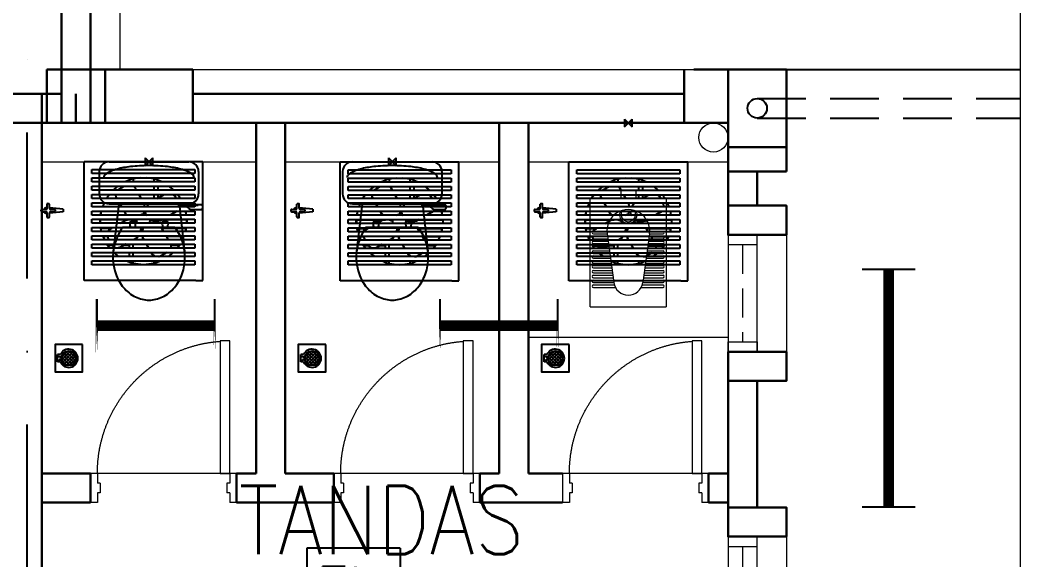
# Model space of a CAD drawing. Header units: inches. Extents: x 17074 to 430035, y 21644 to 175348.
# Drawn here: x 276133 to 281270, y 56989 to 59762 of the extents above; entities that cross this region are included whole.
import ezdxf
from ezdxf.enums import TextEntityAlignment as Align

# ---------------------------------------------------------------- set-up
doc = ezdxf.new("R2010")
doc.units = ezdxf.units.IN
doc.header["$MEASUREMENT"] = 0
for name, pattern in [('DASHDOT', [1, 0.5, -0.25, 0, -0.25]), ('DASHED', [19.05, 12.7, -6.35]), ('HIDDEN', [0.375, 0.25, -0.125])]:
    doc.linetypes.add(name, pattern=pattern)
for name, color, linetype, lineweight in [('COLUMN', 8, 'Continuous', 30), ('DETAIL', 8, 'Continuous', 20), ('DOOR', 8, 'Continuous', 20), ('LW', 8, 'Continuous', 20), ('t3', 8, 'Continuous', 25), ('wall', 8, 'Continuous', 30), ('WIN', 8, 'Continuous', 18)]:
    doc.layers.add(name, color=color, linetype=linetype, lineweight=lineweight)
for name, color, linetype in [('DOWNPIPE', 8, 'Continuous'), ('dxt_text', 4, 'Continuous'), ('Edges', 7, 'Continuous'), ('ELECT', 6, 'Continuous'), ('FITTING', 40, 'Continuous'), ('FIXT', 8, 'Continuous'), ('GRID', 8, 'DASHDOT'), ('ORIGIN', 8, 'Continuous'), ('SAN', 8, 'Continuous'), ('SANITARY', 8, 'Continuous')]:
    doc.layers.add(name, color=color, linetype=linetype)
doc.styles.add('LAILA', font='romans.shx', dxfattribs={"width": 0.85})
doc.styles.add('ROMANS', font='romans.shx', dxfattribs={"width": 0.5, "height": 400})

# ---------------------------------------------------------------- blocks, each defined once
blk = doc.blocks.new('W22')
at = {"layer": 'LW', "color": 2}
blk.add_line((-2456199, -908620.8), (-2456199, -908020.8), dxfattribs=at)
at = {"layer": 'wall'}
for points in [[(-2456499, -908020.8), (-2456499, -907870.8), (-2456199, -907870.8), (-2456199, -908020.8)], [(-2456499, -908770.8), (-2456499, -908620.8), (-2456199, -908620.8), (-2456199, -908770.8)]]:
    blk.add_lwpolyline(points, close=True, dxfattribs=at)
at = {"layer": 'WIN', "linetype": 'HIDDEN', "ltscale": 600}
blk.add_line((-2456424, -908570.8), (-2456424, -908070.8), dxfattribs=at)
at = {"layer": 'WIN'}
blk.add_line((-2456499, -908570.8), (-2456349, -908570.8), dxfattribs=at)
blk.add_lwpolyline([(-2456349, -908020.8), (-2456349, -908620.8), (-2456499, -908620.8), (-2456499, -908020.8)], dxfattribs=at)
blk.add_lwpolyline([(-2456349, -908070.8), (-2456349, -908020.8), (-2456499, -908020.8), (-2456499, -908070.8)], close=True, dxfattribs=at)
blk = doc.blocks.new('*X36')
at = {"color": 0}
for p, q in [((89.8532, 61.1977), (89.9009, 61.2454)), ((89.8534, 61.2155), (89.8831, 61.2453)), ((89.905, 61.1684), (89.8544, 61.219)), ((89.8584, 61.1852), (89.9135, 61.2403)), ((89.9165, 61.1745), (89.8605, 61.2306)), ((89.8666, 61.1757), (89.9229, 61.2321)), ((89.9252, 61.1836), (89.8695, 61.2392)), ((89.8777, 61.1691), (89.9295, 61.221)), ((89.9308, 61.1956), (89.8815, 61.2449)), ((89.9319, 61.2122), (89.8981, 61.2459)), ((89.8892, 61.1665), (89.8524, 61.2033)), ((89.8926, 61.1664), (89.9323, 61.2061))]:
    blk.add_line(p, q, dxfattribs=at)
blk = doc.blocks.new('TAB')
at = {"layer": 'FIXT'}
for p, q in [((-186, 12.5), (-70, 22.2)), ((-186, -12.5), (-186, 12.5)), ((-120, 5), (-120, -5)), ((-80, 10), (-115, 10)), ((-70, 55), (-70, 20)), ((-55, 60), (-65, 60)), ((-50, 55), (-50, 20)), ((-50, 23.8), (-46, 24.2)), ((-5, 10), (-40, 10)), ((0, 5), (0, -5)), ((-186, -12.5), (-70, -22.2)), ((-80, -10), (-115, -10)), ((-70, -20), (-70, -55)), ((-55, -60), (-65, -60)), ((-50, -20), (-50, -55)), ((-50, -23.8), (-46, -24.2)), ((-5, -10), (-40, -10))]:
    blk.add_line(p, q, dxfattribs=at)
for centre, radius, start, end in [((-115, 5), 5, 90, 180), ((-80, 20), 10, 270, 0), ((-65, 55), 5, 90, 180), ((-55, 55), 5, 0, 90), ((-40, 20), 10, 180, 270), ((-46, 0), 24.2, 24.44334, 90), ((-5, 5), 5, 0, 90), ((-115, -5), 5, 180, 270), ((-80, -20), 10, 0, 90), ((-65, -55), 5, 180, 270), ((-55, -55), 5, 270, 0), ((-40, -20), 10, 90, 180), ((-46, 0), 24.2, 270, 335.55666), ((-5, -5), 5, 270, 0)]:
    blk.add_arc(centre, radius, start, end, dxfattribs=at)
blk = doc.blocks.new('TAP1-P')
at = {"layer": 'FIXT', "rotation": 90}
blk.add_blockref('TAB', (0, 0), dxfattribs=at)
blk = doc.blocks.new('TAP(C)')
at = {"layer": 'wall', "xscale": -0.599999999973992, "yscale": 0.5999999999767169, "zscale": 0.5999999999999999, "rotation": 269.9999000484524}
blk.add_blockref('TAP1-P', (0, 0), dxfattribs=at)
blk = doc.blocks.new('WC1')
at = {"layer": 'DETAIL', "color": 8}
for p, q in [((-2082463.4, -671462.8), (-2082463.4, -671852.8)), ((-2082463.4, -671462.8), (-2081903.4, -671462.8)), ((-2081903.4, -671462.8), (-2081903.4, -671852.8)), ((-2082363.4, -671479), (-2082363.4, -671591.5)), ((-2082350.9, -671479), (-2082350.9, -671586.3)), ((-2082338.4, -671479), (-2082338.4, -671583.5)), ((-2082325.9, -671479), (-2082325.9, -671581.7)), ((-2082313.4, -671479), (-2082313.4, -671580)), ((-2082300.9, -671479), (-2082300.9, -671578.3)), ((-2082288.4, -671479), (-2082288.4, -671576.5)), ((-2082275.9, -671479), (-2082275.9, -671574.8)), ((-2082263.4, -671479), (-2082263.4, -671573.1)), ((-2082250.9, -671479), (-2082250.9, -671571.3)), ((-2082238.4, -671479), (-2082238.4, -671569.6)), ((-2082225.9, -671479), (-2082225.9, -671567.9)), ((-2082213.4, -671479), (-2082213.4, -671566.1)), ((-2082200.9, -671479), (-2082200.9, -671564.4)), ((-2082188.4, -671479), (-2082188.4, -671562.7)), ((-2082175.9, -671479), (-2082175.9, -671561)), ((-2082163.4, -671479), (-2082163.4, -671559.2)), ((-2082150.9, -671479), (-2082150.9, -671557.5)), ((-2082138.4, -671479), (-2082138.4, -671555.8)), ((-2082125.9, -671479), (-2082125.9, -671554)), ((-2082113.4, -671479), (-2082113.4, -671552.3)), ((-2082100.9, -671479), (-2082100.9, -671550.6)), ((-2082088.4, -671479), (-2082088.4, -671548.8)), ((-2082075.9, -671479), (-2082075.9, -671547.8)), ((-2082088.5, -671548.8), (-2082338.7, -671583.5)), ((-2081863.4, -671618.8), (-2081903.4, -671618.8)), ((-2081863.4, -671618.8), (-2081863.4, -671696.8)), ((-2082363.4, -671724.1), (-2082363.4, -671836.5)), ((-2081863.4, -671696.8), (-2081903.4, -671696.8)), ((-2082350.9, -671729.3), (-2082350.9, -671836.5)), ((-2082088.5, -671766.8), (-2082338.7, -671732.1)), ((-2082338.4, -671732.1), (-2082338.4, -671836.5)), ((-2082325.9, -671733.9), (-2082325.9, -671836.5)), ((-2082313.4, -671735.6), (-2082313.4, -671836.5)), ((-2082300.9, -671737.3), (-2082300.9, -671836.5)), ((-2082288.4, -671739.1), (-2082288.4, -671836.5)), ((-2082275.9, -671740.8), (-2082275.9, -671836.5)), ((-2082263.4, -671742.5), (-2082263.4, -671836.5)), ((-2082250.9, -671744.3), (-2082250.9, -671836.5)), ((-2082238.4, -671746), (-2082238.4, -671836.5)), ((-2082225.9, -671747.7), (-2082225.9, -671836.5)), ((-2082213.4, -671749.5), (-2082213.4, -671836.5)), ((-2082200.9, -671751.2), (-2082200.9, -671836.5)), ((-2082188.4, -671752.9), (-2082188.4, -671836.5)), ((-2082175.9, -671754.6), (-2082175.9, -671836.5)), ((-2082163.4, -671756.4), (-2082163.4, -671836.5)), ((-2082150.9, -671758.1), (-2082150.9, -671836.5)), ((-2082138.4, -671759.8), (-2082138.4, -671836.5)), ((-2082125.9, -671761.6), (-2082125.9, -671836.5)), ((-2082113.4, -671763.3), (-2082113.4, -671836.5)), ((-2082100.9, -671765), (-2082100.9, -671836.5)), ((-2082088.4, -671766.8), (-2082088.4, -671836.5)), ((-2082075.9, -671767.8), (-2082075.9, -671836.5)), ((-2081903.4, -671852.8), (-2082463.4, -671852.8))]:
    blk.add_line(p, q, dxfattribs=at)
for centre, radius, start, end in [((-2082357.2, -671479), 6.25, 0, 180), ((-2082332.2, -671479), 6.25, 0, 180), ((-2082307.2, -671479), 6.25, 0, 180), ((-2082282.2, -671479), 6.25, 0, 180), ((-2082257.2, -671479), 6.25, 0, 180), ((-2082232.2, -671479), 6.25, 0, 180), ((-2082207.2, -671479), 6.25, 0, 180), ((-2082182.2, -671479), 6.25, 0, 180), ((-2082157.2, -671479), 6.25, 0, 180), ((-2082132.2, -671479), 6.25, 0, 180), ((-2082107.2, -671479), 6.25, 0, 180), ((-2082082.2, -671479), 6.25, 0, 180), ((-2082073.4, -671657.8), 110, 262.111, 97.889), ((-2082328.4, -671657.8), 75, 97.889, 262.111), ((-2081988.4, -671657.8), 45, 68.1271, 291.8729), ((-2081988.4, -671657.8), 37.5, 57.0356, 302.9644), ((-2082357.2, -671836.5), 6.25, 180, 0), ((-2082332.2, -671836.5), 6.25, 180, 0), ((-2082307.2, -671836.5), 6.25, 180, 0), ((-2082282.2, -671836.5), 6.25, 180, 0), ((-2082257.2, -671836.5), 6.25, 180, 0), ((-2082232.2, -671836.5), 6.25, 180, 0), ((-2082207.2, -671836.5), 6.25, 180, 0), ((-2082182.2, -671836.5), 6.25, 180, 0), ((-2082157.2, -671836.5), 6.25, 180, 0), ((-2082132.2, -671836.5), 6.25, 180, 0), ((-2082107.2, -671836.5), 6.25, 180, 0), ((-2082082.2, -671836.5), 6.25, 180, 0)]:
    blk.add_arc(centre, radius, start, end, dxfattribs=at)
at = {"layer": 'ORIGIN', "color": 8}
for p, q in [((-2081498.4, -671637.8), (-2081538.4, -671637.8)), ((-2081498.4, -671637.8), (-2081538.4, -671677.8)), ((-2081538.4, -671637.8), (-2081498.4, -671677.8)), ((-2081538.4, -671677.8), (-2081498.4, -671677.8))]:
    blk.add_line(p, q, dxfattribs=at)
blk = doc.blocks.new('Dp750')
at = {"layer": 'DOOR', "color": 1}
for p, q in [((0, 150), (0, 0)), ((0, 150), (0, 0)), ((750, 150), (750, 0)), ((750, 150), (750, 0))]:
    blk.add_line(p, q, dxfattribs=at)
at = {"layer": 'DOOR'}
for p, q in [((0, 150), (35, 150)), ((35, 150), (35, 100)), ((715, 150), (750, 150)), ((715, 150), (715, 100)), ((35, 100), (50, 100)), ((50, 100), (50, 50)), ((700, 100), (700, 50)), ((700, 100), (715, 100)), ((0, 0), (35, 0)), ((35, 50), (50, 50)), ((35, 50), (35, 0)), ((700, 50), (715, 50)), ((715, 50), (715, 0)), ((715, 0), (750, 0))]:
    blk.add_line(p, q, dxfattribs=at)
blk.add_lwpolyline([(35, 150), (35, 830), (85, 830), (85, 150)], close=True, dxfattribs=at)
at = {"layer": 'DOOR', "color": 9, "linetype": 'DASHED', "ltscale": 100}
blk.add_arc((35, 150), 680, 360, 85.7833, dxfattribs=at)
blk = doc.blocks.new('ZPO')
at = {"layer": 'ORIGIN'}
for p, q in [((-20, 20), (-20, -20)), ((-20, 20), (20, -20)), ((-20, -20), (20, 20)), ((20, -20), (20, 20))]:
    blk.add_line(p, q, dxfattribs=at)
blk = doc.blocks.new('1 X 8W EL')
at = {"layer": 'ELECT', "color": 6}
for p, q in [((-240, 240), (-240, -240)), ((240, 240), (-240, 240)), ((240, 240), (240, -240)), ((240, -240), (-240, -240))]:
    blk.add_line(p, q, dxfattribs=at)
at = {"layer": 'ELECT', "color": 6, "style": 'ROMANS', "width": 0.7}
blk.add_text('EL', height=300, dxfattribs=at).set_placement((-196.2, -155.6))
blk = doc.blocks.new('YBC 1X36')
at = {"layer": 'FITTING', "color": 3}
for points, const_width in [([(-610, 137.6), (-610, -137.6)], 10.9), ([(610, 137.6), (610, -137.6)], 10.9), ([(-610, 0), (610, 0)], 54.6)]:
    blk.add_lwpolyline(points, dxfattribs=dict(at, const_width=const_width))
blk = doc.blocks.new('YBC 1X18')
at = {"layer": 'FITTING', "color": 3, "const_width": 10.9}
for points in [[(-305, -137.6), (-305, 137.6)], [(299.7, -137.6), (299.7, 137.6)]]:
    blk.add_lwpolyline(points, close=True, dxfattribs=at)
at = {"layer": 'FITTING', "color": 3, "const_width": 54.6}
blk.add_lwpolyline([(305, 0), (-305, 0)], dxfattribs=at)
blk = doc.blocks.new('Exhaust Fan 8-Inch fr')
at = {"layer": 'Edges'}
for p, q in [((-5.906, 7.267), (5.906, 7.267)), ((-5.906, -4.544), (-5.906, 7.267)), ((5.906, -4.544), (5.906, 7.267)), ((-5.118, 6.081), (-5.118, 6.475)), ((-5.118, 6.475), (5.118, 6.475)), ((5.118, 6.081), (-5.118, 6.081)), ((5.118, 6.475), (5.118, 6.081)), ((-5.118, 5.258), (-5.118, 5.651)), ((-5.118, 5.651), (-0.309, 5.651)), ((-1.813, 5.258), (-5.118, 5.258)), ((-1.427, 5.418), (-1.813, 5.258)), ((-1.427, 5.258), (-1.813, 5.258)), ((-1.121, 5.545), (-1.427, 5.418)), ((-1.427, 5.418), (-1.427, 5.258)), ((-1.034, 5.258), (-1.427, 5.258)), ((-1.034, 5.556), (-1.121, 5.545)), ((-0.309, 5.651), (-1.034, 5.556)), ((-1.034, 5.556), (-1.034, 5.258)), ((1.034, 5.258), (-1.034, 5.258)), ((-0.309, 5.651), (0.309, 5.651)), ((1.034, 5.556), (0.309, 5.651)), ((0.309, 5.651), (5.118, 5.651)), ((1.034, 5.556), (1.034, 5.258)), ((1.121, 5.545), (1.034, 5.556)), ((1.427, 5.258), (1.034, 5.258)), ((1.427, 5.418), (1.121, 5.545)), ((1.427, 5.418), (1.427, 5.258)), ((1.813, 5.258), (1.427, 5.418)), ((1.813, 5.258), (1.427, 5.258)), ((5.118, 5.258), (1.813, 5.258)), ((5.118, 5.651), (5.118, 5.258)), ((-5.118, 4.434), (-5.118, 4.828)), ((-5.118, 4.828), (-2.535, 4.828)), ((-3.049, 4.434), (-5.118, 4.434)), ((-5.118, 3.611), (-5.118, 4.004)), ((-5.118, 4.004), (-3.384, 4.004)), ((-3.384, 4.004), (-3.686, 3.611)), ((-3.384, 4.004), (-2.749, 4.004)), ((-2.535, 4.828), (-3.049, 4.434)), ((-2.516, 4.434), (-3.049, 4.434)), ((-2.711, 3.714), (-2.749, 4.004)), ((-2.749, 4.004), (-2.736, 4.004)), ((-2.699, 3.72), (-2.736, 4.004)), ((-2.736, 4.004), (-0.467, 4.004)), ((-2.535, 4.828), (-1.91, 4.828)), ((-2.516, 4.434), (-2.464, 4.508)), ((-2.509, 4.434), (-2.516, 4.434)), ((-2.509, 4.434), (-2.452, 4.515)), ((-0.715, 4.434), (-2.509, 4.434)), ((-2.452, 4.515), (-2.464, 4.508)), ((-2.452, 4.515), (-1.91, 4.828)), ((-1.91, 4.828), (-0.993, 4.828)), ((-0.902, 4.758), (-0.993, 4.828)), ((-0.993, 4.828), (1.034, 4.828)), ((-0.902, 4.758), (-0.715, 4.434)), ((1.034, 4.434), (-0.715, 4.434)), ((-0.467, 4.004), (-0.24, 3.611)), ((-0.467, 4.004), (1.034, 4.004)), ((1.034, 4.828), (1.034, 4.434)), ((1.034, 4.828), (1.427, 4.828)), ((1.427, 4.434), (1.034, 4.434)), ((1.034, 4.004), (1.034, 3.611)), ((1.034, 4.004), (1.427, 4.004)), ((1.427, 4.828), (1.427, 4.434)), ((1.427, 4.828), (2.535, 4.828)), ((3.049, 4.434), (1.427, 4.434)), ((1.427, 4.004), (1.427, 3.644)), ((1.427, 3.644), (2.052, 4.004)), ((1.427, 4.004), (2.052, 4.004)), ((2.052, 4.004), (2.917, 4.004)), ((3.049, 4.434), (2.535, 4.828)), ((2.535, 4.828), (5.118, 4.828)), ((2.917, 4.004), (3.078, 3.892)), ((2.917, 4.004), (3.384, 4.004)), ((5.118, 4.434), (3.049, 4.434)), ((3.686, 3.611), (3.384, 4.004)), ((3.384, 4.004), (5.118, 4.004)), ((5.118, 4.828), (5.118, 4.434)), ((5.118, 4.004), (5.118, 3.611)), ((-3.686, 3.611), (-5.118, 3.611)), ((-5.118, 2.787), (-5.118, 3.181)), ((-5.118, 3.181), (-3.894, 3.181)), ((-3.894, 3.181), (-4.057, 2.787)), ((-3.894, 3.181), (-2.403, 3.181)), ((-2.652, 3.611), (-3.686, 3.611)), ((-2.699, 3.72), (-2.711, 3.714)), ((-2.652, 3.611), (-2.711, 3.714)), ((-2.636, 3.611), (-2.699, 3.72)), ((-2.636, 3.611), (-2.652, 3.611)), ((-0.24, 3.611), (-2.636, 3.611)), ((-2.176, 2.787), (-2.403, 3.181)), ((-2.403, 3.181), (-2.388, 3.181)), ((-2.16, 2.787), (-2.388, 3.181)), ((-2.388, 3.181), (0.009, 3.181)), ((1.034, 3.611), (-0.24, 3.611)), ((0.009, 3.181), (0.04, 3.126)), ((0.009, 3.181), (0.639, 3.181)), ((0.04, 3.126), (0.098, 2.787)), ((0.639, 3.181), (0.313, 2.787)), ((0.639, 3.181), (3.488, 3.181)), ((1.37, 3.611), (1.034, 3.611)), ((1.37, 3.611), (1.427, 3.644)), ((3.24, 3.611), (1.37, 3.611)), ((3.078, 3.892), (3.24, 3.611)), ((3.686, 3.611), (3.24, 3.611)), ((3.488, 3.181), (3.505, 3.152)), ((3.488, 3.181), (3.894, 3.181)), ((3.537, 2.787), (3.505, 3.152)), ((3.505, 3.152), (3.512, 3.141)), ((3.543, 2.787), (3.512, 3.141)), ((5.118, 3.611), (3.686, 3.611)), ((4.057, 2.787), (3.894, 3.181)), ((3.894, 3.181), (5.118, 3.181)), ((5.118, 3.181), (5.118, 2.787)), ((-4.057, 2.787), (-5.118, 2.787)), ((-5.118, 1.964), (-5.118, 2.357)), ((-5.118, 2.357), (-4.2, 2.357)), ((-4.224, 2.174), (-4.251, 1.964)), ((-4.2, 2.357), (-4.224, 2.174)), ((-4.224, 1.964), (-4.224, 2.174)), ((-4.2, 2.357), (-1.928, 2.357)), ((-2.176, 2.787), (-4.057, 2.787)), ((-2.16, 2.787), (-2.176, 2.787)), ((0.098, 2.787), (-2.16, 2.787)), ((-1.769, 2.082), (-1.928, 2.357)), ((-1.928, 2.357), (-1.912, 2.357)), ((-1.757, 2.089), (-1.912, 2.357)), ((-1.912, 2.357), (0.067, 2.357)), ((-1.757, 2.089), (-1.769, 2.082)), ((-1.769, 2.082), (-1.626, 1.964)), ((-1.757, 2.089), (-1.606, 1.964)), ((-0.328, 1.979), (-0.169, 2.039)), ((-0.169, 2.039), (-0.052, 2.051)), ((-0.001, 2.105), (-0.052, 2.051)), ((-0.052, 2.051), (-0.001, 2.056)), ((0.067, 2.357), (-0.001, 2.105)), ((-0.001, 2.056), (0.167, 2.029)), ((0.067, 2.357), (0.195, 2.357)), ((0.313, 2.787), (0.098, 2.787)), ((0.167, 2.029), (0.249, 1.993)), ((0.195, 2.357), (0.177, 2.292)), ((0.177, 2.292), (0.249, 1.993)), ((0.195, 2.357), (3.334, 2.357)), ((0.249, 1.993), (0.313, 1.964)), ((3.537, 2.787), (0.313, 2.787)), ((3.321, 2.341), (2.667, 1.964)), ((3.328, 2.33), (2.695, 1.964)), ((3.321, 2.341), (3.334, 2.357)), ((3.321, 2.341), (3.328, 2.33)), ((3.328, 2.33), (3.35, 2.357)), ((3.334, 2.357), (3.35, 2.357)), ((3.35, 2.357), (4.2, 2.357)), ((3.543, 2.787), (3.537, 2.787)), ((4.057, 2.787), (3.543, 2.787)), ((5.118, 2.787), (4.057, 2.787)), ((4.201, 2.343), (4.2, 2.357)), ((4.2, 2.357), (5.118, 2.357)), ((4.201, 2.343), (4.201, 2.334)), ((4.251, 1.964), (4.201, 2.334)), ((4.201, 2.334), (4.201, 1.964)), ((5.118, 2.357), (5.118, 1.964)), ((-4.251, 1.964), (-5.118, 1.964)), ((-5.118, 1.14), (-5.118, 1.534)), ((-5.118, 1.534), (-4.308, 1.534)), ((-4.302, 1.14), (-5.118, 1.14)), ((-4.308, 1.534), (-4.331, 1.361)), ((-4.331, 1.361), (-4.302, 1.14)), ((-4.308, 1.534), (-4.291, 1.534)), ((-4.291, 1.14), (-4.302, 1.14)), ((-4.291, 1.534), (-4.291, 1.14)), ((-4.291, 1.534), (-4.224, 1.534)), ((-2.3, 1.14), (-4.291, 1.14)), ((-4.224, 1.964), (-4.251, 1.964)), ((-1.626, 1.964), (-4.224, 1.964)), ((-4.224, 1.534), (-4.224, 1.515)), ((-4.224, 1.534), (-1.427, 1.534)), ((-4.224, 1.515), (-1.431, 1.515)), ((-2.3, 1.14), (-1.742, 1.462)), ((-0.606, 1.14), (-2.3, 1.14)), ((-1.742, 1.462), (-1.431, 1.515)), ((-1.606, 1.964), (-1.626, 1.964)), ((-0.349, 1.964), (-1.606, 1.964)), ((-1.431, 1.515), (-1.427, 1.516)), ((-1.427, 1.534), (-1.427, 1.516)), ((-1.427, 1.516), (-1.32, 1.534)), ((-1.427, 1.534), (-1.32, 1.534)), ((-1.32, 1.534), (-1.142, 1.534)), ((-1.142, 1.534), (-1.099, 1.522)), ((-1.142, 1.534), (-1.097, 1.534)), ((-1.097, 1.534), (-1.099, 1.522)), ((-1.099, 1.522), (-0.72, 1.422)), ((-1.097, 1.534), (-0.651, 1.534)), ((-0.72, 1.422), (-0.662, 1.366)), ((-0.668, 1.427), (-0.651, 1.534)), ((-0.662, 1.366), (-0.668, 1.427)), ((-0.651, 1.258), (-0.662, 1.366)), ((-0.651, 1.534), (0.614, 1.534)), ((-0.606, 1.14), (-0.651, 1.258)), ((0.566, 1.14), (-0.606, 1.14)), ((-0.349, 1.964), (-0.328, 1.979)), ((0.313, 1.964), (-0.349, 1.964)), ((2.667, 1.964), (0.313, 1.964)), ((0.602, 1.221), (0.566, 1.14)), ((0.621, 1.14), (0.566, 1.14)), ((0.629, 1.389), (0.602, 1.221)), ((0.614, 1.534), (0.619, 1.487)), ((0.614, 1.534), (1.923, 1.534)), ((0.668, 1.44), (0.619, 1.487)), ((0.619, 1.487), (0.62, 1.481)), ((0.675, 1.428), (0.62, 1.481)), ((0.62, 1.481), (0.629, 1.389)), ((0.839, 1.193), (0.621, 1.14)), ((1.033, 1.14), (0.621, 1.14)), ((1.159, 1.309), (0.668, 1.44)), ((0.668, 1.44), (0.675, 1.428)), ((1.019, 1.337), (0.675, 1.428)), ((0.994, 1.151), (0.839, 1.193)), ((0.994, 1.151), (1.019, 1.337)), ((1.033, 1.14), (0.994, 1.151)), ((1.166, 1.297), (1.019, 1.337)), ((1.201, 1.14), (1.033, 1.14)), ((1.69, 1.399), (1.159, 1.309)), ((1.159, 1.309), (1.166, 1.297)), ((1.223, 1.307), (1.166, 1.297)), ((1.223, 1.307), (1.201, 1.14)), ((1.427, 1.14), (1.201, 1.14)), ((1.427, 1.342), (1.223, 1.307)), ((1.697, 1.388), (1.427, 1.342)), ((1.427, 1.342), (1.427, 1.14)), ((4.291, 1.14), (1.427, 1.14)), ((1.923, 1.534), (1.69, 1.399)), ((1.69, 1.399), (1.697, 1.388)), ((1.917, 1.515), (1.697, 1.388)), ((1.95, 1.534), (1.917, 1.515)), ((1.917, 1.515), (4.201, 1.515)), ((1.923, 1.534), (1.95, 1.534)), ((1.95, 1.534), (4.201, 1.534)), ((2.695, 1.964), (2.667, 1.964)), ((4.201, 1.964), (2.695, 1.964)), ((4.251, 1.964), (4.201, 1.964)), ((4.201, 1.515), (4.201, 1.534)), ((4.201, 1.534), (4.291, 1.534)), ((5.118, 1.964), (4.251, 1.964)), ((4.291, 1.534), (4.291, 1.14)), ((4.291, 1.534), (4.308, 1.534)), ((4.302, 1.14), (4.291, 1.14)), ((4.302, 1.14), (4.331, 1.361)), ((5.118, 1.14), (4.302, 1.14)), ((4.331, 1.361), (4.308, 1.534)), ((4.308, 1.534), (5.118, 1.534)), ((5.118, 1.534), (5.118, 1.14)), ((-5.118, 0.317), (-5.118, 0.71)), ((-5.118, 0.71), (-4.245, 0.71)), ((-4.193, 0.317), (-5.118, 0.317)), ((-4.245, 0.71), (-4.224, 0.549)), ((-4.245, 0.71), (-3.044, 0.71)), ((-4.224, 0.646), (-3.156, 0.646)), ((-4.224, 0.549), (-4.224, 0.646)), ((-4.224, 0.549), (-4.193, 0.317)), ((-3.529, 0.317), (-4.193, 0.317)), ((-3.373, 0.52), (-3.529, 0.317)), ((-0.297, 0.317), (-3.529, 0.317)), ((-3.373, 0.52), (-3.156, 0.646)), ((-3.156, 0.646), (-3.044, 0.71)), ((-3.044, 0.71), (-0.263, 0.71)), ((-0.297, 0.317), (-0.229, 0.57)), ((-0.287, 0.317), (-0.297, 0.317)), ((-0.287, 0.317), (-0.273, 0.37)), ((-0.125, 0.317), (-0.287, 0.317)), ((-0.273, 0.37), (-0.222, 0.558)), ((-0.273, 0.37), (-0.117, 0.349)), ((-0.229, 0.57), (-0.263, 0.71)), ((-0.263, 0.71), (-0.259, 0.71)), ((-0.222, 0.558), (-0.259, 0.71)), ((-0.259, 0.71), (-0.009, 0.71)), ((-0.229, 0.57), (-0.222, 0.558)), ((-0.125, 0.317), (-0.117, 0.349)), ((-0.115, 0.317), (-0.125, 0.317)), ((-0.117, 0.349), (-0.025, 0.694)), ((-0.115, 0.317), (-0.013, 0.701)), ((1.975, 0.317), (-0.115, 0.317)), ((-0.025, 0.694), (-0.009, 0.71)), ((-0.013, 0.701), (-0.025, 0.694)), ((-0.013, 0.701), (-0.004, 0.71)), ((-0.009, 0.71), (-0.004, 0.71)), ((-0.004, 0.71), (1.747, 0.71)), ((1.747, 0.71), (1.785, 0.646)), ((1.747, 0.71), (4.245, 0.71)), ((1.785, 0.646), (4.201, 0.646)), ((1.785, 0.646), (1.975, 0.317)), ((4.193, 0.317), (1.975, 0.317)), ((4.193, 0.317), (4.201, 0.38)), ((5.118, 0.317), (4.193, 0.317)), ((4.201, 0.38), (4.245, 0.71)), ((4.201, 0.646), (4.201, 0.38)), ((4.245, 0.71), (5.118, 0.71)), ((5.118, 0.71), (5.118, 0.317)), ((-5.118, -0.507), (-5.118, -0.113)), ((-5.118, -0.113), (-4.037, -0.113)), ((-3.874, -0.507), (-5.118, -0.507)), ((-5.118, -1.33), (-5.118, -0.937)), ((-5.118, -0.937), (-3.649, -0.937)), ((-4.037, -0.113), (-4.025, -0.142)), ((-4.037, -0.113), (-3.572, -0.113)), ((-4.025, -0.142), (-3.57, -0.142)), ((-4.025, -0.142), (-3.874, -0.507)), ((-3.432, -0.507), (-3.874, -0.507)), ((-3.649, -0.937), (-3.566, -1.044)), ((-3.649, -0.937), (-3.184, -0.937)), ((-3.572, -0.113), (-3.57, -0.142)), ((-3.572, -0.113), (-0.521, -0.113)), ((-3.57, -0.142), (-3.557, -0.291)), ((-3.557, -0.291), (-3.432, -0.507)), ((-1.002, -0.507), (-3.432, -0.507)), ((-3.13, -1.03), (-3.184, -0.937)), ((-3.184, -0.937), (-1.746, -0.937)), ((-1.746, -0.937), (-2.336, -1.277)), ((-1.719, -0.937), (-1.905, -1.044)), ((-1.746, -0.937), (-1.719, -0.937)), ((-1.719, -0.937), (-1.427, -0.937)), ((-1.427, -0.937), (-1.427, -1.044)), ((-1.427, -0.937), (-1.034, -0.937)), ((-1.034, -1.33), (-1.034, -0.937)), ((-1.034, -0.937), (0.286, -0.937)), ((-0.704, -0.335), (-1.002, -0.507)), ((-0.975, -0.507), (-1.002, -0.507)), ((-0.698, -0.347), (-0.975, -0.507)), ((0.038, -0.507), (-0.975, -0.507)), ((-0.704, -0.335), (-0.521, -0.113)), ((-0.704, -0.335), (-0.698, -0.347)), ((-0.698, -0.347), (-0.504, -0.113)), ((-0.521, -0.113), (-0.504, -0.113)), ((-0.504, -0.113), (-0.102, -0.113)), ((-0.065, -0.327), (-0.102, -0.113)), ((-0.102, -0.113), (-0.089, -0.113)), ((-0.053, -0.32), (-0.089, -0.113)), ((-0.089, -0.113), (2.223, -0.113)), ((-0.053, -0.32), (-0.065, -0.327)), ((0.038, -0.507), (-0.065, -0.327)), ((0.054, -0.507), (-0.053, -0.32)), ((0.054, -0.507), (0.038, -0.507)), ((2.45, -0.507), (0.054, -0.507)), ((0.514, -1.33), (0.286, -0.937)), ((0.286, -0.937), (0.302, -0.937)), ((0.53, -1.33), (0.302, -0.937)), ((0.302, -0.937), (2.688, -0.937)), ((2.223, -0.113), (2.239, -0.142)), ((2.223, -0.113), (4.037, -0.113)), ((2.239, -0.142), (4.025, -0.142)), ((2.239, -0.142), (2.45, -0.507)), ((3.874, -0.507), (2.45, -0.507)), ((2.688, -0.937), (2.703, -1.044)), ((2.688, -0.937), (3.649, -0.937)), ((3.566, -1.044), (3.649, -0.937)), ((3.649, -0.937), (5.118, -0.937)), ((3.874, -0.507), (4.025, -0.142)), ((5.118, -0.507), (3.874, -0.507)), ((4.025, -0.142), (4.037, -0.113)), ((4.037, -0.113), (5.118, -0.113)), ((5.118, -0.113), (5.118, -0.507)), ((5.118, -0.937), (5.118, -1.33)), ((-3.347, -1.33), (-5.118, -1.33)), ((-5.118, -2.154), (-5.118, -1.76)), ((-5.118, -1.76), (-2.985, -1.76)), ((-3.566, -1.044), (-3.12, -1.044)), ((-3.566, -1.044), (-3.347, -1.33)), ((-2.711, -1.33), (-3.347, -1.33)), ((-2.708, -1.326), (-3.13, -1.03)), ((-3.13, -1.03), (-3.123, -1.042)), ((-3.12, -1.044), (-3.123, -1.042)), ((-2.711, -1.33), (-3.12, -1.044)), ((-2.985, -1.76), (-2.472, -2.154)), ((-2.985, -1.76), (-1.427, -1.76)), ((-2.705, -1.33), (-2.711, -1.33)), ((-2.336, -1.277), (-2.708, -1.326)), ((-2.708, -1.326), (-2.705, -1.33)), ((-2.645, -1.33), (-2.705, -1.33)), ((-2.329, -1.289), (-2.645, -1.33)), ((-1.427, -1.33), (-2.645, -1.33)), ((-2.336, -1.277), (-2.329, -1.289)), ((-1.905, -1.044), (-2.329, -1.289)), ((-1.905, -1.044), (-1.427, -1.044)), ((-1.427, -1.044), (-1.427, -1.33)), ((-1.034, -1.33), (-1.427, -1.33)), ((-1.427, -1.76), (-1.427, -2.154)), ((-1.427, -1.76), (-1.034, -1.76)), ((0.514, -1.33), (-1.034, -1.33)), ((-1.034, -2.154), (-1.034, -1.76)), ((-1.034, -1.76), (0.762, -1.76)), ((0.53, -1.33), (0.514, -1.33)), ((2.704, -1.33), (0.53, -1.33)), ((0.877, -1.959), (0.762, -1.76)), ((0.762, -1.76), (0.778, -1.76)), ((0.888, -1.952), (0.778, -1.76)), ((0.778, -1.76), (2.35, -1.76)), ((0.888, -1.952), (0.877, -1.959)), ((0.877, -1.959), (1.034, -2.079)), ((0.888, -1.952), (1.152, -2.154)), ((2.35, -1.76), (1.699, -2.135)), ((2.35, -1.76), (2.985, -1.76)), ((2.472, -2.154), (2.985, -1.76)), ((2.703, -1.044), (3.566, -1.044)), ((2.703, -1.044), (2.734, -1.286)), ((2.734, -1.286), (2.704, -1.33)), ((3.347, -1.33), (2.704, -1.33)), ((2.985, -1.76), (5.118, -1.76)), ((3.347, -1.33), (3.566, -1.044)), ((5.118, -1.33), (3.347, -1.33)), ((5.118, -1.76), (5.118, -2.154)), ((-2.472, -2.154), (-5.118, -2.154)), ((-5.118, -2.977), (-5.118, -2.583)), ((-5.118, -2.583), (-1.696, -2.583)), ((5.118, -2.977), (-5.118, -2.977)), ((-1.427, -2.154), (-2.472, -2.154)), ((-1.696, -2.583), (-1.427, -2.695)), ((-1.696, -2.583), (-1.427, -2.583)), ((-1.034, -2.154), (-1.427, -2.154)), ((-1.427, -2.583), (-1.427, -2.695)), ((-1.427, -2.583), (-1.034, -2.583)), ((-1.427, -2.695), (-1.121, -2.822)), ((-1.121, -2.822), (-1.034, -2.833)), ((1.034, -2.154), (-1.034, -2.154)), ((-1.034, -2.833), (-1.034, -2.583)), ((-1.034, -2.583), (1.034, -2.583)), ((-1.034, -2.833), (0, -2.969)), ((0, -2.969), (1.034, -2.833)), ((1.034, -2.079), (1.034, -2.154)), ((1.034, -2.079), (1.131, -2.154)), ((1.131, -2.154), (1.034, -2.154)), ((1.034, -2.583), (1.034, -2.833)), ((1.034, -2.583), (1.427, -2.583)), ((1.034, -2.833), (1.121, -2.822)), ((1.121, -2.822), (1.427, -2.695)), ((1.152, -2.154), (1.131, -2.154)), ((1.489, -2.154), (1.152, -2.154)), ((1.427, -2.583), (1.427, -2.695)), ((1.427, -2.695), (1.696, -2.583)), ((1.427, -2.583), (1.696, -2.583)), ((1.489, -2.154), (1.699, -2.135)), ((1.556, -2.154), (1.489, -2.154)), ((1.556, -2.154), (1.688, -2.142)), ((2.472, -2.154), (1.556, -2.154)), ((1.699, -2.135), (1.688, -2.142)), ((1.696, -2.583), (5.118, -2.583)), ((5.118, -2.154), (2.472, -2.154)), ((5.118, -2.583), (5.118, -2.977)), ((5.21, -4.544), (-5.906, -4.544)), ((5.21, -4.544), (5.724, -4.544)), ((5.724, -4.544), (5.906, -4.544))]:
    blk.add_line(p, q, dxfattribs=at)
blk = doc.blocks.new('Exhaust Fan 15TGQZ')
at = {"xscale": 51.69785126039847, "yscale": 51.69785126039847, "zscale": 51.69785126039847}
blk.add_blockref('Exhaust Fan 8-Inch fr', (-310.2, -400.5), dxfattribs=at)

msp = doc.modelspace()

# ---------------------------------------------------------------- linework, layer by layer
at = {"layer": 'COLUMN'}
for points in [[(276270.3, 59508.6), (276570.3, 59508.6), (276570.3, 59233.6), (276270.3, 59233.6)], [(280070.3, 59508.6), (279770.3, 59508.6), (279770.3, 59108.6), (280070.3, 59108.6)]]:
    msp.add_lwpolyline(points, close=True, dxfattribs=at)
at = {"layer": 'DOWNPIPE', "linetype": 'HIDDEN', "ltscale": 1000}
for p, q in [((279920.3, 59358.6), (281270.3, 59358.6)), ((279920.3, 59258.6), (281270.3, 59258.6))]:
    msp.add_line(p, q, dxfattribs=at)
at = {"layer": 'DOWNPIPE'}
msp.add_circle((279920.3, 59308.6), 50, dxfattribs=at)
at = {"layer": 'dxt_text'}
msp.add_line((280070.3, 59508.6), (281270.3, 59508.6), dxfattribs=at)
at = {"layer": 'GRID', "linetype": 'DASHDOT', "ltscale": 1500}
msp.add_line((276170.3, 55433.6), (276170.3, 59743.1), dxfattribs=at)
at = {"layer": 'LW'}
for p, q in [((281270.3, 60733.6), (281270.3, 52958.6)), ((276645.3, 59821.1), (276645.3, 59508.6)), ((276245.3, 59033.6), (277345.3, 59033.6)), ((277495.3, 59033.6), (278595.3, 59033.6)), ((278745.3, 59033.6), (279770.3, 59033.6)), ((278745.3, 58133.6), (279770.3, 58133.6)), ((277245.3, 57433.6), (276495.3, 57433.6)), ((276495.3, 57283.6), (276495.3, 57433.6)), ((278495.3, 57433.6), (277745.3, 57433.6)), ((279670.3, 57433.6), (278920.3, 57433.6))]:
    msp.add_line(p, q, dxfattribs=at)
msp.add_circle((279695.3, 59158.6), 75, dxfattribs=at)
at = {"layer": 'SAN'}
for p, q in [((276590.3, 59033.6), (277000.3, 59033.6)), ((276775.3, 59053.6), (276775.3, 59013.6)), ((276775.3, 59053.6), (276815.3, 59013.6)), ((276775.3, 59013.6), (276815.3, 59053.6)), ((276815.3, 59013.6), (276815.3, 59053.6)), ((277840.3, 59033.6), (278250.3, 59033.6)), ((278025.3, 59053.6), (278025.3, 59013.6)), ((278025.3, 59053.6), (278065.3, 59013.6)), ((278025.3, 59013.6), (278065.3, 59053.6)), ((278065.3, 59013.6), (278065.3, 59053.6)), ((276540.3, 58983.6), (276540.3, 58868.6)), ((277050.3, 58983.6), (277050.3, 58868.6)), ((277790.3, 58983.6), (277790.3, 58868.6)), ((278300.3, 58983.6), (278300.3, 58868.6)), ((276590.3, 58818.6), (277000.3, 58818.6)), ((276640.3, 58818.6), (276612, 58573.5)), ((276950.3, 58818.6), (276950.8, 58814.4)), ((276951.9, 58814.6), (277065.3, 58814.6)), ((276951.9, 58804.6), (276974.5, 58804.6)), ((276951.9, 58804.6), (276978.6, 58573.5)), ((277047.3, 58809.1), (277000, 58809.1)), ((277013.6, 58789.6), (277065.3, 58789.6)), ((277070.3, 58809.6), (277070.3, 58794.6)), ((277840.3, 58818.6), (278250.3, 58818.6)), ((277890.3, 58818.6), (277862, 58573.5)), ((278200.3, 58818.6), (278200.8, 58814.4)), ((278201.9, 58814.6), (278315.3, 58814.6)), ((278201.9, 58804.6), (278224.5, 58804.6)), ((278201.9, 58804.6), (278228.6, 58573.5)), ((278297.3, 58809.1), (278250, 58809.1)), ((278263.6, 58789.6), (278315.3, 58789.6)), ((278320.3, 58809.6), (278320.3, 58794.6)), ((276699.9, 58728.6), (276723.6, 58728.6)), ((276890.6, 58728.6), (276866.9, 58728.6)), ((277949.9, 58728.6), (277973.6, 58728.6)), ((278140.6, 58728.6), (278116.9, 58728.6)), ((276661.3, 58698.6), (276926.6, 58698.6)), ((277911.3, 58698.6), (278176.6, 58698.6)), ((276324.9, 58005.9), (276324.9, 58043.4)), ((276340.1, 58043.4), (276324.9, 58043.4)), ((276324.9, 58034), (276331.9, 58034)), ((276324.9, 58015.2), (276331.9, 58015.2)), ((276340.1, 58005.9), (276324.9, 58005.9)), ((277574.9, 58005.9), (277574.9, 58043.4)), ((277590.1, 58043.4), (277574.9, 58043.4)), ((277574.9, 58034), (277581.9, 58034)), ((277574.9, 58015.2), (277581.9, 58015.2)), ((277590.1, 58005.9), (277574.9, 58005.9)), ((278824.9, 58005.9), (278824.9, 58043.4)), ((278840.1, 58043.4), (278824.9, 58043.4)), ((278824.9, 58034), (278831.9, 58034)), ((278824.9, 58015.2), (278831.9, 58015.2)), ((278840.1, 58005.9), (278824.9, 58005.9))]:
    msp.add_line(p, q, dxfattribs=at)
for points in [[(277027.3, 58952.6, 0.255609), (277017.5, 58970.5, 0.077755), (276959.4, 58996.1, 0.037496), (276890.7, 59008.9, 0.027378), (276795.3, 59014.1, 0.027378), (276699.8, 59008.9, 0.037496), (276631.2, 58996.1, 0.077755), (276573.1, 58970.5, 0.255609), (276563.2, 58952.6, 0.255609)], [(278277.3, 58952.6, 0.255609), (278267.5, 58970.5, 0.077755), (278209.4, 58996.1, 0.037496), (278140.7, 59008.9, 0.027378), (278045.3, 59014.1, 0.027378), (277949.8, 59008.9, 0.037496), (277881.2, 58996.1, 0.077755), (277823.1, 58970.5, 0.255609), (277813.2, 58952.6, 0.255609)], [(276661.3, 58698.6, 0.247684), (276624.8, 58457.7, 0.091257), (276664.5, 58388, 0.103849), (276726.1, 58339.7, 0.114925), (276795.3, 58323.6, 0.114925), (276864.4, 58339.7, 0.103849), (276926.1, 58388, 0.091257), (276965.8, 58457.7, 0.08399), (276980.3, 58543.6, 0.08399), (276965.8, 58629.4, 0.09042), (276926.6, 58698.6, 0.09042)], [(277911.3, 58698.6, 0.247684), (277874.8, 58457.7, 0.091257), (277914.5, 58388, 0.103849), (277976.1, 58339.7, 0.114925), (278045.3, 58323.6, 0.114925), (278114.4, 58339.7, 0.103849), (278176.1, 58388, 0.091257), (278215.8, 58457.7, 0.08399), (278230.3, 58543.6, 0.08399), (278215.8, 58629.4, 0.09042), (278176.6, 58698.6, 0.09042)]]:
    msp.add_lwpolyline(points, format="xyb", dxfattribs=at)
for points in [[(276453.3, 58094.9), (276312.7, 58094.9), (276312.7, 57954.3), (276453.3, 57954.3)], [(277703.3, 58094.9), (277562.7, 58094.9), (277562.7, 57954.3), (277703.3, 57954.3)], [(278953.3, 58094.9), (278812.7, 58094.9), (278812.7, 57954.3), (278953.3, 57954.3)]]:
    msp.add_lwpolyline(points, close=True, dxfattribs=at)
for centre in [(276383, 58024.6), (277633, 58024.6), (278883, 58024.6)]:
    msp.add_circle(centre, 37.5, dxfattribs=at)
for centre, radius, start, end in [((276590.3, 58983.6), 50, 90, 180), ((277000.3, 58983.6), 50, 0, 90), ((277840.3, 58983.6), 50, 90, 180), ((278250.3, 58983.6), 50, 0, 90), ((276590.3, 58868.6), 50, 180, 270), ((277000.3, 58868.6), 50, 270, 0), ((277840.3, 58868.6), 50, 180, 270), ((278250.3, 58868.6), 50, 270, 0), ((276951.9, 58809.6), 5, 90, 270), ((276974.7, 58766.4), 38.1, 47.8936, 90.1747), ((277001.8, 58803.3), 6.14, 107.1994, 178.7999), ((277013.6, 58809.6), 20, 227.8936, 270), ((277065.3, 58809.6), 5, 0, 90), ((277065.3, 58794.6), 5, 270, 0), ((278201.9, 58809.6), 5, 90, 270), ((278224.7, 58766.4), 38.1, 47.8936, 90.1747), ((278251.8, 58803.3), 6.14, 107.1994, 178.7999), ((278263.6, 58809.6), 20, 227.8936, 270), ((278315.3, 58809.6), 5, 0, 90), ((278315.3, 58794.6), 5, 270, 0), ((276733.9, 58713.6), 37.2, 156.1865, 203.8135), ((276689.6, 58713.6), 37.2, 336.1865, 23.8135), ((276900.9, 58713.6), 37.2, 156.1865, 203.8135), ((276856.6, 58713.6), 37.2, 336.1865, 23.8135), ((277983.9, 58713.6), 37.2, 156.1865, 203.8135), ((277939.6, 58713.6), 37.2, 336.1865, 23.8135), ((278150.9, 58713.6), 37.2, 156.1865, 203.8135), ((278106.6, 58713.6), 37.2, 336.1865, 23.8135), ((276383, 58024.6), 46.9, 203.5783, 156.4219), ((277633, 58024.6), 46.9, 203.5783, 156.4219), ((278883, 58024.6), 46.9, 203.5783, 156.4219), ((276331.9, 58024.6), 9.38, 270.0001, 90.0001), ((277581.9, 58024.6), 9.38, 270.0001, 90.0001), ((278831.9, 58024.6), 9.38, 270.0001, 90.0001)]:
    msp.add_arc(centre, radius, start, end, dxfattribs=at)
at = {"layer": 'wall'}
for p, q in [((276345.3, 59971.1), (276345.3, 59383.6)), ((276495.3, 59821.1), (276495.3, 59383.6)), ((277020.3, 59508.6), (276345.3, 59508.6)), ((277020.3, 59233.6), (277020.3, 59508.6)), ((279545.3, 59233.6), (279545.3, 59508.6)), ((280070.3, 59508.6), (279595.3, 59508.6)), ((276345.3, 59383.6), (272345.3, 59383.6)), ((276245.3, 55583.6), (276245.3, 59383.6)), ((276345.3, 59383.6), (276345.3, 59233.6)), ((276420.3, 59383.6), (276420.3, 59233.6)), ((276495.3, 59383.6), (276495.3, 59233.6)), ((276570.3, 59383.6), (276570.3, 59233.6)), ((279545.3, 59383.6), (277020.3, 59383.6)), ((279770.3, 59233.6), (272345.3, 59233.6)), ((277345.3, 57433.6), (277345.3, 59233.6)), ((277495.3, 57433.6), (277495.3, 59233.6)), ((278595.3, 57433.6), (278595.3, 59233.6)), ((278745.3, 57433.6), (278745.3, 59233.6)), ((279770.3, 58658.6), (279770.3, 59108.6)), ((280070.3, 59108.6), (280070.3, 58983.6)), ((279770.3, 58983.6), (280070.3, 58983.6)), ((279920.3, 58808.6), (279920.3, 58983.6)), ((279770.3, 57108.6), (279770.3, 58058.6)), ((279920.3, 57258.6), (279920.3, 57908.6)), ((276245.3, 57433.6), (276495.3, 57433.6)), ((276495.3, 57283.6), (276495.3, 57433.6)), ((276495.3, 57433.6), (276495.3, 57283.6)), ((277245.3, 57433.6), (277345.3, 57433.6)), ((277245.3, 57283.6), (277245.3, 57433.6)), ((277495.3, 57433.6), (277745.3, 57433.6)), ((277745.3, 57283.6), (277745.3, 57433.6)), ((277745.3, 57433.6), (277745.3, 57283.6)), ((277745.3, 57283.6), (277745.3, 57433.6)), ((278495.3, 57433.6), (278595.3, 57433.6)), ((278495.3, 57283.6), (278495.3, 57433.6)), ((278745.3, 57433.6), (278920.3, 57433.6)), ((279670.3, 57283.6), (279670.3, 57433.6)), ((279670.3, 57433.6), (279770.3, 57433.6)), ((276245.3, 57283.6), (276495.3, 57283.6)), ((277245.3, 57283.6), (277745.3, 57283.6)), ((278495.3, 57283.6), (278920.3, 57283.6)), ((279670.3, 57283.6), (279770.3, 57283.6))]:
    msp.add_line(p, q, dxfattribs=at)
at = {"layer": 'WIN'}
for p, q in [((276570.3, 59233.6), (276570.3, 59508.6)), ((277020.3, 59508.6), (279595.3, 59508.6))]:
    msp.add_line(p, q, dxfattribs=at)

# ---------------------------------------------------------------- block references
for p in [(277077.3, 59059.5), (278392.9, 59058.4), (279567.9, 59058.4)]:
    msp.add_blockref('Exhaust Fan 15TGQZ', p)
at = {"layer": 'DOOR', "xscale": -1}
for p in [(277245.3, 57283.6), (278495.3, 57283.6), (279670.3, 57283.6)]:
    msp.add_blockref('Dp750', p, dxfattribs=at)
at = {"layer": 'dxt_text', "rotation": 270}
msp.add_blockref('YBC 1X36', (280595.3, 57871.1), dxfattribs=at)
at = {"layer": 'dxt_text'}
for name, p in [('YBC 1X18', (276832.8, 58191.5)), ('YBC 1X18', (278595.3, 58191.5)), ('1 X 8W EL', (277846.3, 56808.6))]:
    msp.add_blockref(name, p, dxfattribs=at)
at = {"layer": 'SAN', "rotation": 90}
msp.add_blockref('WC1', (-392400, 2140752), dxfattribs=at)
at = {"layer": 'SAN'}
msp.add_blockref('ZPO', (279257.8, 59233.6), dxfattribs=at)
at = {"layer": 'SAN', "extrusion": (0, 0, -1), "xscale": -937.4999999997331, "yscale": 937.5, "zscale": -937.4999999997331, "rotation": 269.9998798480933}
for p in [(-333763.9, -26249.3), (-335013.9, -26249.3), (-336263.9, -26249.3)]:
    msp.add_blockref('*X36', p, dxfattribs=at)
at = {"layer": 'SANITARY', "xscale": -1}
for p in [(276242.3, 58783.6), (277525.7, 58783.6), (278775.7, 58783.6)]:
    msp.add_blockref('TAP(C)', p, dxfattribs=at)
at = {"layer": 'WIN', "xscale": -1, "rotation": 180}
for p in [(2736269.3, -849962.2), (2736269.3, -851512.2)]:
    msp.add_blockref('W22', p, dxfattribs=at)

# ---------------------------------------------------------------- texts
at = {"layer": 't3', "style": 'LAILA', "width": 0.85}
msp.add_text('TANDAS', height=350, dxfattribs=at).set_placement((277256.6, 57369.1), align=Align.TOP_LEFT)

doc.saveas('drawing.dxf')
